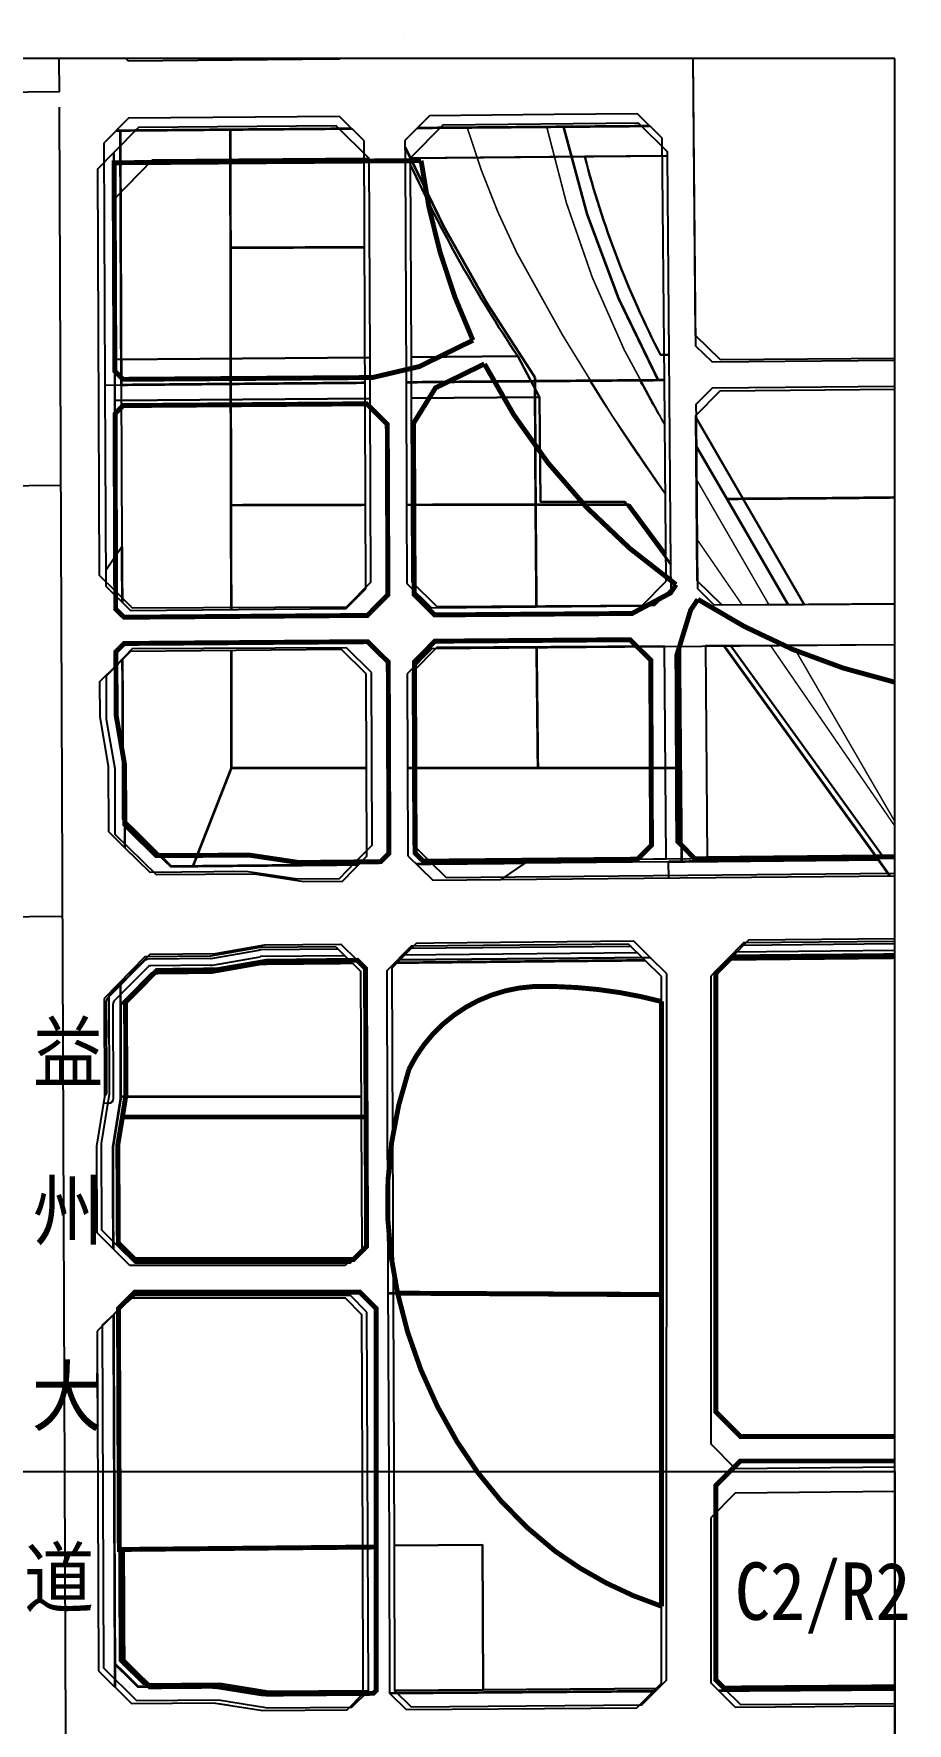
# Model space of a CAD drawing. Header units: inches. Extents: x 14633 to 228805, y -943 to 210487.
# Drawn here: x 218356 to 218888, y 206402 to 207432 of the extents above; entities that cross this region are included whole.
import ezdxf

# ---------------------------------------------------------------- set-up
doc = ezdxf.new("R2010")
doc.units = ezdxf.units.IN
doc.header["$LTSCALE"] = 10
doc.header["$MEASUREMENT"] = 0
doc.linetypes.add('CENTER', pattern=[2, 1.25, -0.25, 0.25, -0.25])
doc.linetypes.add('DASHEDX2', pattern=[1.5, 1, -0.5])
for name, color, linetype in [('110kV顺源线', 1, 'Continuous'), ('1地块界线', 7, 'DASHEDX2'), ('1河流-岸线', 4, 'Continuous'), ('1道路中线', 7, 'CENTER'), ('1道路名称', 7, 'Continuous'), ('1道路红线', 7, 'Continuous'), ('A-07-EAU', 141, 'Continuous'), ('B-G11', 94, 'Continuous'), ('bo', 1, 'Continuous'), ('Error_Layer', 7, 'Continuous')]:
    doc.layers.add(name, color=color, linetype=linetype)
doc.styles.add('宋体', font='', dxfattribs={"width": 0.9})
doc.styles.get('宋体').set_extended_font_data('SimSun')

msp = doc.modelspace()

# ---------------------------------------------------------------- linework, layer by layer
at = {"layer": '110kV顺源线', "color": 8}
for p, q in [((218880.8, 207416.8), (213834.8, 207416.8)), ((218880.8, 201581.1), (218880.8, 207416.8))]:
    msp.add_line(p, q, dxfattribs=at)
at = {"layer": '1地块界线', "color": 8, "ltscale": 20, "const_width": 1.6, "flags": 128}
for points in [[(218589.8, 207374.4), (218731.5, 207375.6)], [(218589.8, 207374.4), (218731.5, 207375.6)], [(218406.3, 207372.8), (218408.8, 207372.8), (218475.8, 207373.4), (218549.8, 207374)], [(218406.3, 207372.8), (218408.8, 207372.8), (218475.8, 207373.4), (218549.8, 207374)], [(218408.8, 207372.8), (218409.4, 207217.8)], [(218408.8, 207372.8), (218409.4, 207217.8)], [(218476, 207301.4), (218475.8, 207373.4)], [(218476, 207301.4), (218475.8, 207373.4)], [(218557.6, 207301.7), (218476, 207301.4), (218476.1, 207218.4)], [(218557.6, 207301.7), (218476, 207301.4), (218476.1, 207218.4)], [(218583, 207219.4), (218661.5, 207220.1), (218661.5, 207220.1)], [(218583, 207219.4), (218661.5, 207220.1), (218661.5, 207220.1)], [(218661.5, 207220.1), (218661.9, 207144.8), (218583.3, 207144.7)], [(218661.5, 207220.1), (218661.9, 207144.8), (218583.3, 207144.7)], [(218476.4, 207080.9), (218476.3, 207144.5), (218476.1, 207218.4), (218409.4, 207217.8)], [(218476.4, 207080.9), (218476.3, 207144.5), (218476.1, 207218.4), (218409.4, 207217.8)], [(218476.1, 207218.4), (218558, 207219.1)], [(218476.1, 207218.4), (218558, 207219.1)], [(218491.4, 207218.5), (218491.4, 207218.5)], [(218491.4, 207218.5), (218491.4, 207218.5)], [(218759.7, 207180.6), (218778.5, 207148.3), (218844.7, 207148.8), (218880.8, 207149.2)], [(218759.7, 207180.6), (218778.5, 207148.3), (218844.7, 207148.8), (218880.8, 207149.2)], [(218778.5, 207148.3), (218815.8, 207083.8)], [(218778.5, 207148.3), (218815.8, 207083.8)], [(218558.3, 207144.7), (218476.3, 207144.5)], [(218558.3, 207144.7), (218476.3, 207144.5)], [(218661.9, 207144.8), (218719, 207144.9)], [(218661.9, 207144.8), (218719, 207144.9)], [(218661.9, 207144.8), (218662.4, 207082.5)], [(218661.9, 207144.8), (218662.4, 207082.5)], [(218741.3, 207114.9), (218719, 207144.9)], [(218741.3, 207114.9), (218719, 207144.9)], [(218410, 207085.3), (218410, 207085.3), (218409.8, 207119.2)], [(218410, 207085.3), (218410, 207085.3), (218409.8, 207119.2)], [(218476.5, 206984.3), (218476.4, 207055.9)], [(218476.5, 206984.3), (218476.4, 207055.9)], [(218663.3, 206984.3), (218662.5, 207057.5)], [(218663.3, 206984.3), (218662.5, 207057.5)], [(218749.8, 207058.3), (218750.4, 206984.3)], [(218749.8, 207058.3), (218750.4, 206984.3)], [(218776.9, 207058.5), (218823.2, 206994.3), (218837.6, 206974.3), (218870.7, 206928.5), (218877.8, 206918.5)], [(218776.9, 207058.5), (218823.2, 206994.3), (218837.6, 206974.3), (218870.7, 206928.5), (218877.8, 206918.5)], [(218410.1, 207050.3), (218410.5, 206953.2), (218439.7, 206924.3), (218554.2, 206925.4)], [(218410.1, 207050.3), (218410.5, 206953.2), (218439.7, 206924.3), (218554.2, 206925.4)], [(218453.1, 206924.5), (218476.5, 206984.3)], [(218453.1, 206924.5), (218476.5, 206984.3)], [(218476.5, 206984.3), (218558.9, 206984.3)], [(218476.5, 206984.3), (218558.9, 206984.3)], [(218750.9, 206927.3), (218750.4, 206984.3), (218663.3, 206984.3), (218583.9, 206984.3)], [(218750.9, 206927.3), (218750.4, 206984.3), (218663.3, 206984.3), (218583.9, 206984.3)], [(218655.3, 206926.4), (218589.2, 206925.8)], [(218655.3, 206926.4), (218589.2, 206925.8)], [(218742.9, 206927.2), (218870.7, 206928.5)], [(218742.9, 206927.2), (218870.7, 206928.5)], [(218550.2, 206865.4), (218494.7, 206864.9), (218464.7, 206859.6), (218428, 206859.2), (218408.9, 206839.9)], [(218728.6, 206867.1), (218576.2, 206865.6)], [(218880.8, 206868.6), (218778.6, 206867.6)], [(218408.9, 206854), (218409.1, 206783.2), (218404.3, 206753.1), (218404.5, 206691.1)], [(218404.7, 206651.1), (218405.6, 206424.2)], [(218405.5, 206438.3), (218419.7, 206424.3), (218466.4, 206424.6), (218496.4, 206419.8), (218556.9, 206420.3)], [(218572.9, 206420.4), (218733.6, 206421.6)], [(218773.6, 206421.9), (218880.8, 206422.6)]]:
    msp.add_lwpolyline(points, dxfattribs=at)
for points in [[(218740.4, 207220.8), (218736.6, 207220.7), (218736.6, 207220.7, -0.070863), (218678.9, 207375.2)], [(218740.4, 207220.8), (218736.6, 207220.7), (218736.6, 207220.7, -0.070863), (218678.9, 207375.2)], [(218736.6, 207220.7), (218736.6, 207220.7), (218736.6, 207220.7), (218736.6, 207220.7), (218661.5, 207220.1), (218661.5, 207222.4, -0.045734), (218582.4, 207362.7)], [(218736.6, 207220.7), (218736.6, 207220.7), (218736.6, 207220.7), (218736.6, 207220.7), (218661.5, 207220.1), (218661.5, 207222.4, -0.045734), (218582.4, 207362.7)]]:
    msp.add_lwpolyline(points, format="xyb", dxfattribs=at)
at = {"layer": '1地块界线', "color": 8, "ltscale": 20, "const_width": 1.6}
for points in [[(218744.4, 207108.3), (218716.2, 207146.6)], [(218409.1, 206783.9), (218555.5, 206783.9)], [(218572, 206664.2), (218738.6, 206663.3)]]:
    msp.add_lwpolyline(points, dxfattribs=at)
at = {"layer": '1河流-岸线', "color": 8}
for p, q in [((218464.2, 206868.1), (218493.3, 206873.3)), ((218464.2, 206868.1), (218493.3, 206873.3)), ((218464.2, 206868.1), (218493.3, 206873.3)), ((218464.2, 206868.1), (218493.3, 206873.3)), ((218541.6, 206873.8), (218494.5, 206873.4)), ((218724.1, 206871.6), (218580.6, 206870.2)), ((218720.1, 206875.5), (218584.6, 206874.2)), ((218880.8, 206873.1), (218783.1, 206872.1)), ((218880.8, 206873.1), (218783.1, 206872.1)), ((218880.8, 206877.1), (218787.1, 206876.2)), ((218880.8, 206877.1), (218787.1, 206876.2)), ((218401.3, 206844.2), (218423.6, 206866.8)), ((218401.3, 206844.2), (218423.6, 206866.8)), ((218405.3, 206842.6), (218425.3, 206862.8)), ((218405.3, 206842.6), (218425.3, 206862.8)), ((218463.7, 206868.1), (218425.7, 206867.7)), ((218463.7, 206868.1), (218425.7, 206867.7)), ((218463.8, 206864.1), (218427.4, 206863.7)), ((218463.8, 206864.1), (218427.4, 206863.7)), ((218464.9, 206864.2), (218494, 206869.3)), ((218464.9, 206864.2), (218494, 206869.3)), ((218464.9, 206864.2), (218494, 206869.3)), ((218545.6, 206869.9), (218494.5, 206869.4)), ((218400.6, 206787), (218400.4, 206842.1)), ((218400.5, 206819.6), (218400.4, 206842.1)), ((218404.7, 206783), (218404.4, 206840.5)), ((218404.5, 206819.6), (218404.4, 206840.5)), ((218401.7, 206780), (218398.5, 206779.9))]:
    msp.add_line(p, q, dxfattribs=at)
at = {"layer": '1河流-岸线', "color": 8, "lineweight": 20}
for points in [[(218740.6, 207193.5), (218738.9, 207196.5, -0.011618), (218725.3, 207220.6)], [(218741, 207151.2, -0.016247), (218695, 207220.3)]]:
    msp.add_lwpolyline(points, format="xyb", dxfattribs=at)
for points in [[(218804.3, 207083.7), (218759.9, 207160.4)], [(218788, 207083.6), (218760.2, 207123.9)], [(218880.8, 206949.1), (218805.2, 207058.7)], [(218880.8, 206949), (218806.2, 207057.3)], [(218880.8, 206951.8), (218819.6, 207057.3)]]:
    msp.add_lwpolyline(points, dxfattribs=at)
at = {"layer": '1河流-岸线', "color": 8}
for centre, radius, start, end in [((218494.5, 206866.4), 7, 90.5479, 100.0259), ((218494.5, 206866.4), 7, 90.5479, 100.0259), ((218494.5, 206866.4), 7, 90.5479, 100.0259), ((218494.5, 206866.4), 7, 90.5479, 100.0259), ((218425.7, 206864.7), 3, 90.5479, 135.3874), ((218425.7, 206864.7), 3, 90.5479, 135.3874), ((218427.4, 206860.7), 3, 90.5479, 135.3874), ((218427.4, 206860.7), 3, 90.5479, 135.3874), ((218463.7, 206871.1), 3, 270.5479, 280.0259), ((218463.7, 206871.1), 3, 270.5479, 280.0259), ((218463.7, 206871.1), 3, 270.5479, 280.0259), ((218463.7, 206871.1), 7, 270.5479, 280.0259), ((218463.7, 206871.1), 7, 270.5479, 280.0259), ((218463.7, 206871.1), 7, 270.5479, 280.0259), ((218494.5, 206866.4), 3, 90.5479, 100.0259), ((218494.5, 206866.4), 3, 90.5479, 100.0259), ((218494.5, 206866.4), 3, 90.5479, 100.0259), ((218403.4, 206842.1), 3, 135.3874, 180.2269), ((218403.4, 206842.1), 3, 135.3874, 180.2269), ((218407.4, 206840.5), 3, 135.3874, 180.2269), ((218407.4, 206840.5), 3, 135.3874, 180.2269), ((218397.6, 206786.9), 3, 300.2269, 0.2269), ((218401.7, 206783), 3, 270.2269, 0.2269)]:
    msp.add_arc(centre, radius, start, end, dxfattribs=at)
at = {"layer": '1道路中线', "color": 8, "ltscale": 50, "flags": 128}
msp.add_lwpolyline([(218371.7, 207396.4), (217371.7, 207389.4), (216861.6, 207386.2), (216471.8, 207385.7), (216292.1, 207385.5), (216285.2, 207385.6), (216278.2, 207385.7), (216271.2, 207386), (216264.2, 207386.5), (216257.3, 207387), (216250.3, 207387.7), (216243.4, 207388.4), (216236.5, 207389.3), (216229.6, 207390.4), (216222.7, 207391.5), (216215.8, 207392.8), (216209, 207394.2), (216202.1, 207395.7), (216195.4, 207397.3), (216188.6, 207399), (216181.9, 207400.9), (216175.2, 207402.8), (216168.5, 207404.9), (216158.7, 207408.3), (216134.4, 207416.8)], dxfattribs=at)
at = {"layer": '1道路中线', "color": 8, "ltscale": 50}
for points in [[(218379.6, 205416.4), (218377.7, 205896.4), (218375.7, 206396.4), (218374.2, 206762.1), (218371.7, 207396.4), (218371.7, 207396.4), (218371.6, 207416.8)], [(218372.7, 207156.4), (217372.7, 207149.4), (217133.7, 207147.7), (216842.3, 207145.6), (216472.7, 207143)], [(218373.7, 206893.7), (218373.7, 206893.7), (217373.7, 206887.7)]]:
    msp.add_lwpolyline(points, dxfattribs=at)
at = {"layer": '1道路红线', "color": 8}
for p, q in [((218412.2, 207416.8), (218413.6, 207415.3)), ((218413.6, 207415.3), (218540.7, 207416.5)), ((218540.7, 207416.5), (218542.1, 207416.5)), ((218542.1, 207416.5), (218542.5, 207416.8)), ((218413.8, 207380.3), (218398.8, 207365.2)), ((218542.3, 207381.5), (218413.8, 207380.3)), ((218557.4, 207366.6), (218542.3, 207381.5)), ((218597.3, 207381.9), (218582.3, 207366.8)), ((218673.2, 207382.6), (218597.3, 207381.9)), ((218723.9, 207383), (218673.2, 207382.6)), ((218739.1, 207368.2), (218723.9, 207383)), ((218398.8, 207365.2), (218399.4, 207217.7)), ((218558.5, 207093.6), (218557.4, 207366.6)), ((218582.3, 207366.8), (218582.4, 207355.2)), ((218740.4, 207220.7), (218739.1, 207368.2)), ((218582.4, 207355.2), (218583, 207219.3)), ((218741, 207144.9), (218740.4, 207220.7)), ((218399.4, 207217.7), (218399.9, 207095.2)), ((218583, 207219.3), (218583.3, 207144.7)), ((218583.3, 207144.7), (218583.5, 207096.8)), ((218741.4, 207098.2), (218741, 207144.9)), ((218726.6, 207083.1), (218741.4, 207098.2)), ((218399.9, 207095.2), (218415, 207080.3)), ((218546.5, 207081.5), (218558.5, 207093.6)), ((218583.5, 207096.8), (218598.5, 207081.9)), ((218415, 207080.3), (218546.5, 207081.5)), ((218598.5, 207081.9), (218662.3, 207082.5)), ((218662.3, 207082.5), (218726.6, 207083.1)), ((218662.3, 207082.5), (218662.3, 207082.5)), ((218598.6, 207056.9), (218583.7, 207041.8)), ((218880.8, 207059.4), (218598.6, 207056.9)), ((218583.7, 207041.8), (218584.1, 206930.7)), ((218584.1, 206930.7), (218599.2, 206915.9)), ((218599.2, 206915.9), (218640.8, 206916.3)), ((218640.8, 206916.3), (218880.8, 206918.6)), ((218493.8, 206874.9), (218463.8, 206869.6)), ((218540.1, 206875.3), (218493.8, 206874.9)), ((218540.1, 206875.3), (218555.2, 206860.4)), ((218738.6, 206857.2), (218718.6, 206877)), ((218788.6, 206877.7), (218768.6, 206857.5)), ((218423.8, 206869.2), (218398.9, 206843.9)), ((218463.8, 206869.6), (218423.8, 206869.2)), ((218768.6, 206857.5), (218768.6, 206572.3)), ((218414.6, 206681.1), (218394.5, 206701.1)), ((218555.9, 206691.1), (218545.9, 206681.1)), ((218545.9, 206681.1), (218414.6, 206681.1)), ((218414.6, 206661.1), (218394.7, 206641.1)), ((218394.7, 206641.1), (218395.5, 206434.1)), ((218783.6, 206557.4), (218768.6, 206572.3)), ((218783.6, 206557.4), (218880.8, 206558.4)), ((218783.6, 206542.4), (218768.6, 206527.3)), ((218880.8, 206543.4), (218783.6, 206542.4)), ((218768.6, 206527.3), (218768.6, 206426.8)), ((218738.6, 206426.6), (218723.6, 206411.5)), ((218783.6, 206411.9), (218768.6, 206426.8)), ((218783.6, 206411.9), (218880.8, 206412.6))]:
    msp.add_line(p, q, dxfattribs=at)
for points in [[(218582.1, 207431.8), (218582.1, 207431.8)], [(218558.7, 207041.6), (218543.6, 207056.5), (218415.1, 207055.3), (218400.1, 207040.2), (218400.2, 207014), (218405.4, 206984), (218405.5, 206944), (218430.6, 206919.3), (218490.6, 206919.8), (218520.7, 206915.1), (218544.2, 206915.3), (218559.1, 206930.5), (218558.9, 206984.3)]]:
    msp.add_lwpolyline(points, close=True, dxfattribs=at)
for points in [[(218757.7, 207416.8), (218759.1, 207248.1), (218774.3, 207233.2), (218880.8, 207234.2)], [(218399.4, 207217.7), (218409.4, 207217.8), (218409.8, 207119.2), (218399.9, 207104.6)], [(218880.8, 207084.4), (218775.6, 207083.5), (218760.4, 207098.4), (218759.6, 207199.1), (218774.4, 207214.2), (218880.8, 207215.2)], [(218743, 206917.2), (218742.9, 206927.2), (218655.3, 206926.4), (218640.8, 206916.3)], [(218718.6, 206877), (218586.1, 206875.7), (218571.2, 206860.6), (218571.5, 206770), (218571.9, 206671.1), (218572.6, 206511.1), (218572.9, 206420.4), (218583, 206410.5), (218723.6, 206411.5)], [(218880.8, 206878.6), (218788.6, 206877.7)], [(218555.2, 206860.4), (218555.5, 206769.9), (218555.9, 206691.1)], [(218738.6, 206426.6), (218738.6, 206549.6), (218738.6, 206857.2)], [(218398.9, 206843.9), (218399.1, 206783.9), (218394.3, 206753.9), (218394.5, 206701.1)], [(218395.5, 206434.1), (218415.6, 206414.2), (218465.6, 206414.6), (218495.6, 206409.8), (218547, 206410.2), (218556.9, 206420.3), (218556.6, 206511.1), (218556, 206651.1), (218546, 206661.1), (218414.6, 206661.1)], [(218394.9, 206600.4), (218394.8, 206615.4)], [(218465.6, 206414.6), (218475.3, 206413.1)]]:
    msp.add_lwpolyline(points, dxfattribs=at)
at = {"layer": 'A-07-EAU', "color": 8, "lineweight": 20, "const_width": 1}
msp.add_lwpolyline([(218741, 207151.4, -0.033842), (218650.4, 207298.4, -0.042698), (218620.2, 207374.7), (218668.6, 207375.4, 0.081301), (218738.9, 207196.7), (218740.6, 207193.7), (218741, 207151.4)], format="xyb", dxfattribs=at)
at = {"layer": 'B-G11', "color": 3}
msp.add_lwpolyline([(213834.8, 206555.6), (218880.8, 206555.6), (218880.8, 203097.4), (213834.8, 203097.4)], close=True, dxfattribs=at)
at = {"layer": 'bo', "color": 8, "const_width": 3, "flags": 128}
for points in [[(218410.5, 207221.2), (218562.5, 207222.3), (218591, 207229), (218623.7, 207245, -0.076463), (218592.1, 207354.5), (218405, 207353.2), (218405.5, 207226.2), (218410.5, 207221.2)], [(218600.4, 207077.6), (218720.7, 207078.5), (218744.1, 207091), (218747.5, 207096.1, -0.120494), (218630.7, 207230.6), (218600.9, 207216), (218587.5, 207194.4), (218587.9, 207090), (218600.4, 207077.6)], [(218577.8, 206664.2), (218736.6, 206663.3), (218738.6, 206663.4), (218738.6, 206840), (218738.6, 206842, 0.034974), (218699.9, 206849.3, 0.034974), (218660.5, 206851.1, 0.270838), (218584.8, 206800.9, 0.137084), (218577.8, 206664.2)], [(218738.6, 206663.4), (218577.8, 206664.2, 0.085359), (218613.9, 206573.9, 0.093251), (218674.1, 206506.7, 0.078794), (218738.6, 206473.4), (218738.6, 206475.4), (218738.6, 206663.4)]]:
    msp.add_lwpolyline(points, format="xyb", close=True, dxfattribs=at)
for points in [[(218411.1, 207076.2), (218559.4, 207077.3), (218571.9, 207089.9), (218571.5, 207193.9), (218558.9, 207206.3), (218410.5, 207205.2), (218405.6, 207200.2), (218406, 207081.2), (218411.1, 207076.2)], [(218487.5, 206931.2), (218517.5, 206926.7), (218567.5, 206927.2), (218572.5, 206932.3), (218572.1, 207048.9), (218559.5, 207061.3), (218411.1, 207060.2), (218406.1, 207055.2), (218406.3, 207016.3), (218411.4, 206986.4), (218411.6, 206949.8), (218430.7, 206930.9), (218487.5, 206931.2)], [(218593.5, 206927.5), (218723.9, 206928.7), (218732.5, 206937.2), (218732.1, 207050), (218719.5, 207062.5), (218600.5, 207061.6), (218588.1, 207049), (218588.5, 206932.4), (218593.5, 206927.5)], [(218410.1, 206771.6), (218412.2, 206784.8), (218412, 206841.5), (218431.1, 206860.9), (218467.8, 206861.3), (218497.7, 206866.5), (218553.2, 206867.1), (218558.2, 206862.1), (218558.6, 206771.6)], [(218410.1, 206771.6), (218407.3, 206754.8), (218407.6, 206694.8), (218417.6, 206684.8), (218551, 206684.8), (218558.9, 206692.7), (218558.6, 206771.6)], [(218410.2, 206508), (218408.2, 206508), (218407.7, 206654.8), (218417.7, 206664.8), (218554.8, 206664.8), (218564.8, 206654.8), (218564.7, 206509.5)], [(218410.2, 206508), (218564.7, 206509.5), (218564.7, 206422), (218563, 206420.3), (218498.4, 206419.8), (218494.4, 206420.1), (218468.3, 206424.3), (218464.4, 206424.6), (218428.7, 206424.3), (218426.9, 206424.2), (218425.3, 206425.7), (218411.9, 206439), (218410.8, 206440), (218410.8, 206440), (218410.6, 206440.2), (218410.5, 206442.4), (218410.2, 206506)]]:
    msp.add_lwpolyline(points, close=True, dxfattribs=at)
msp.add_lwpolyline([(218880.8, 207036.6, -0.087478), (218760.8, 207087.1), (218756.4, 207080.6), (218748, 207053.2), (218748.5, 206939.6), (218758.9, 206929), (218880.8, 206930.2)], format="xyb", dxfattribs=at)
for points in [[(218880.8, 206870), (218781.7, 206869.2), (218771.7, 206859.2), (218771.7, 206591.9), (218786.7, 206576.9), (218880.8, 206576.9)], [(218880.8, 206424.3), (218776.7, 206423.5), (218771.7, 206428.5), (218771.7, 206546.9), (218786.7, 206561.9), (218880.8, 206561.9)]]:
    msp.add_lwpolyline(points, dxfattribs=at)
at = {"layer": 'Error_Layer', "color": 8}
for points in [[(218757.7, 207416.8), (218759.3, 207241.7), (218769.4, 207231.8), (218880.8, 207232.8)], [(218880.8, 207216.8), (218769.5, 207215.8), (218759.6, 207205.8), (218759.7, 207197.7), (218825.6, 207084), (218880.8, 207084.3)], [(218880.8, 207059.3), (218780.9, 207058.8), (218873.7, 206930.1), (218880.8, 206930.2)], [(218880.8, 206930.2), (218756.4, 206929), (218597.2, 206927.5), (218607.3, 206917.6), (218880.8, 206920.2)], [(218880.8, 206880.2), (218791.7, 206879.3), (218781.7, 206869.2), (218880.8, 206870)], [(218880.8, 206870), (218781.7, 206869.2), (218771.7, 206859.2), (218771.7, 206591.9), (218786.7, 206576.9), (218880.8, 206576.9)], [(218880.8, 206561.9), (218786.7, 206561.9), (218771.7, 206546.9), (218771.7, 206428.5), (218776.7, 206423.5), (218880.8, 206424.3)], [(218880.8, 206424.3), (218776.7, 206423.5), (218786.7, 206413.6), (218880.8, 206414.2)]]:
    msp.add_lwpolyline(points, dxfattribs=at)
for points in [[(218540.4, 207375.7), (218419.9, 207374.6), (218404.9, 207359.5), (218405.1, 207331.1), (218428.3, 207354.7), (218560.5, 207355.8)], [(218724.6, 207377.3), (218605.4, 207376.2), (218585.5, 207356.1), (218742.3, 207357.4), (218742.2, 207359.9)], [(218405.5, 207208.2), (218404.9, 207359.5), (218395, 207349.4), (218396, 207101.8), (218406, 207091.8)], [(218560.5, 207355.8), (218428.3, 207354.7), (218405.1, 207331.1), (218405.4, 207233.2), (218561, 207234.5)], [(218561, 207234.5), (218405.4, 207233.2), (218405.5, 207208.2), (218561.1, 207209.5)], [(218586, 207234.7), (218586.1, 207209.7), (218664.3, 207210.4), (218651, 207235.3)], [(218716.2, 207146.6), (218664.9, 207146.5), (218664.3, 207210.4), (218586.1, 207209.7), (218586.5, 207097.8), (218601.6, 207082.8), (218734.6, 207083.5), (218744.6, 207093.6), (218744.4, 207108.3)], [(218561.1, 207209.5), (218405.5, 207208.2), (218406, 207091.8), (218416, 207081.9), (218546.6, 207082.5), (218561.5, 207097.6)], [(218759.7, 207197.7), (218760.6, 207093.7), (218770.6, 207083.7), (218825.6, 207084)], [(218561.8, 207042.6), (218546.7, 207057.5), (218416.1, 207056.9), (218406.2, 207046.8), (218406.3, 207016.5), (218411.4, 206986.5), (218411.6, 206949.8), (218430.7, 206930.9), (218487.4, 206931.4), (218517.5, 206926.7), (218552.2, 206927.1), (218562.2, 206937.2)], [(218740.4, 207058.6), (218601.7, 207057.8), (218586.8, 207042.8), (218587.2, 206937.4), (218597.2, 206927.5), (218741.5, 206928.9)], [(218780.9, 207058.8), (218765.4, 207058.7), (218766.5, 206929.1), (218873.7, 206930.1)], [(218406.2, 207046.8), (218396.2, 207036.8), (218396.3, 207015.5), (218401.4, 206985.5), (218401.6, 206945.6), (218411.6, 206935.7), (218411.4, 206986.5), (218406.3, 207016.5)], [(218487.4, 206931.4), (218430.7, 206930.9), (218411.6, 206949.8), (218411.6, 206935.7), (218426.7, 206920.9), (218485.4, 206921.4), (218516.8, 206916.7), (218542.3, 206917), (218552.2, 206927.1), (218517.5, 206926.7)], [(218407.6, 206692.7), (218397.5, 206702.7), (218397.3, 206755.5), (218402.2, 206785.5), (218402, 206845.6), (218426.9, 206870.9), (218466.9, 206871.2), (218496.8, 206876.5), (218543.2, 206877), (218553.2, 206867.1), (218497.7, 206866.5), (218467.8, 206861.3), (218431.1, 206860.9), (218412, 206841.5), (218412.2, 206784.8), (218407.3, 206754.8)], [(218721.8, 206878.7), (218599.8, 206877.5), (218589.2, 206877.4), (218579.2, 206867.3), (218731.7, 206868.8)], [(218558.6, 206771.6), (218558.2, 206862.1), (218553.2, 206867.1), (218497.7, 206866.5), (218467.8, 206861.3), (218431.1, 206860.9), (218412, 206841.5), (218412.2, 206784.8), (218407.3, 206754.8), (218407.6, 206692.7), (218417.6, 206682.7), (218549, 206682.7), (218558.9, 206692.7)], [(218741.8, 206858.9), (218731.8, 206868.8), (218579.2, 206867.3), (218574.2, 206862.3), (218575.6, 206510.4), (218629.6, 206510.8), (218629.9, 206422.5), (218736.6, 206423.2), (218741.6, 206428.3)], [(218559.1, 206652.7), (218549, 206662.7), (218417.7, 206662.7), (218407.7, 206653.8), (218408.6, 206440), (218422.7, 206425.9), (218469.4, 206426.3), (218499.5, 206421.5), (218560, 206421.9)], [(218408.6, 206440), (218407.7, 206653.8), (218397.8, 206644.8), (218398.6, 206435.8), (218418.7, 206415.9), (218468.7, 206416.3), (218498.7, 206411.5), (218550, 206411.9), (218560, 206421.9), (218499.5, 206421.5), (218469.4, 206426.3), (218422.7, 206425.9)], [(218629.6, 206510.8), (218575.6, 206510.4), (218576, 206422.1), (218629.9, 206422.5)], [(218736.6, 206423.2), (218576, 206422.1), (218586, 206412.1), (218726.6, 206413.2)]]:
    msp.add_lwpolyline(points, close=True, dxfattribs=at)
for points in [[(218743.3, 207236.1), (218738.1, 207236.1, -0.056026), (218691.8, 207357), (218585.5, 207356.1), (218585.5, 207352.2, 0.038614), (218651, 207235.3), (218664.3, 207210.4), (218664.9, 207146.5), (218716.2, 207146.6), (218744.4, 207108.3)], [(218742.3, 207357.4), (218691.8, 207357, 0.056026), (218738.1, 207236.1), (218743.3, 207236.1)], [(218585.5, 207352.2), (218586, 207234.7), (218651, 207235.3, -0.038614)]]:
    msp.add_lwpolyline(points, format="xyb", close=True, dxfattribs=at)

# ---------------------------------------------------------------- texts
at = {"layer": '1道路名称', "color": 8, "style": '宋体', "width": 0.9}
for s, p in [('益', (218355.5, 206793.4)), ('州', (218355.5, 206697.1)), ('大', (218354.8, 206583.9)), ('道', (218350, 206473.1)), ('C2/R2', (218783.3, 206465.1))]:
    msp.add_text(s, height=35, rotation=359.9993, dxfattribs=at).set_placement(p)

doc.saveas('drawing.dxf')
